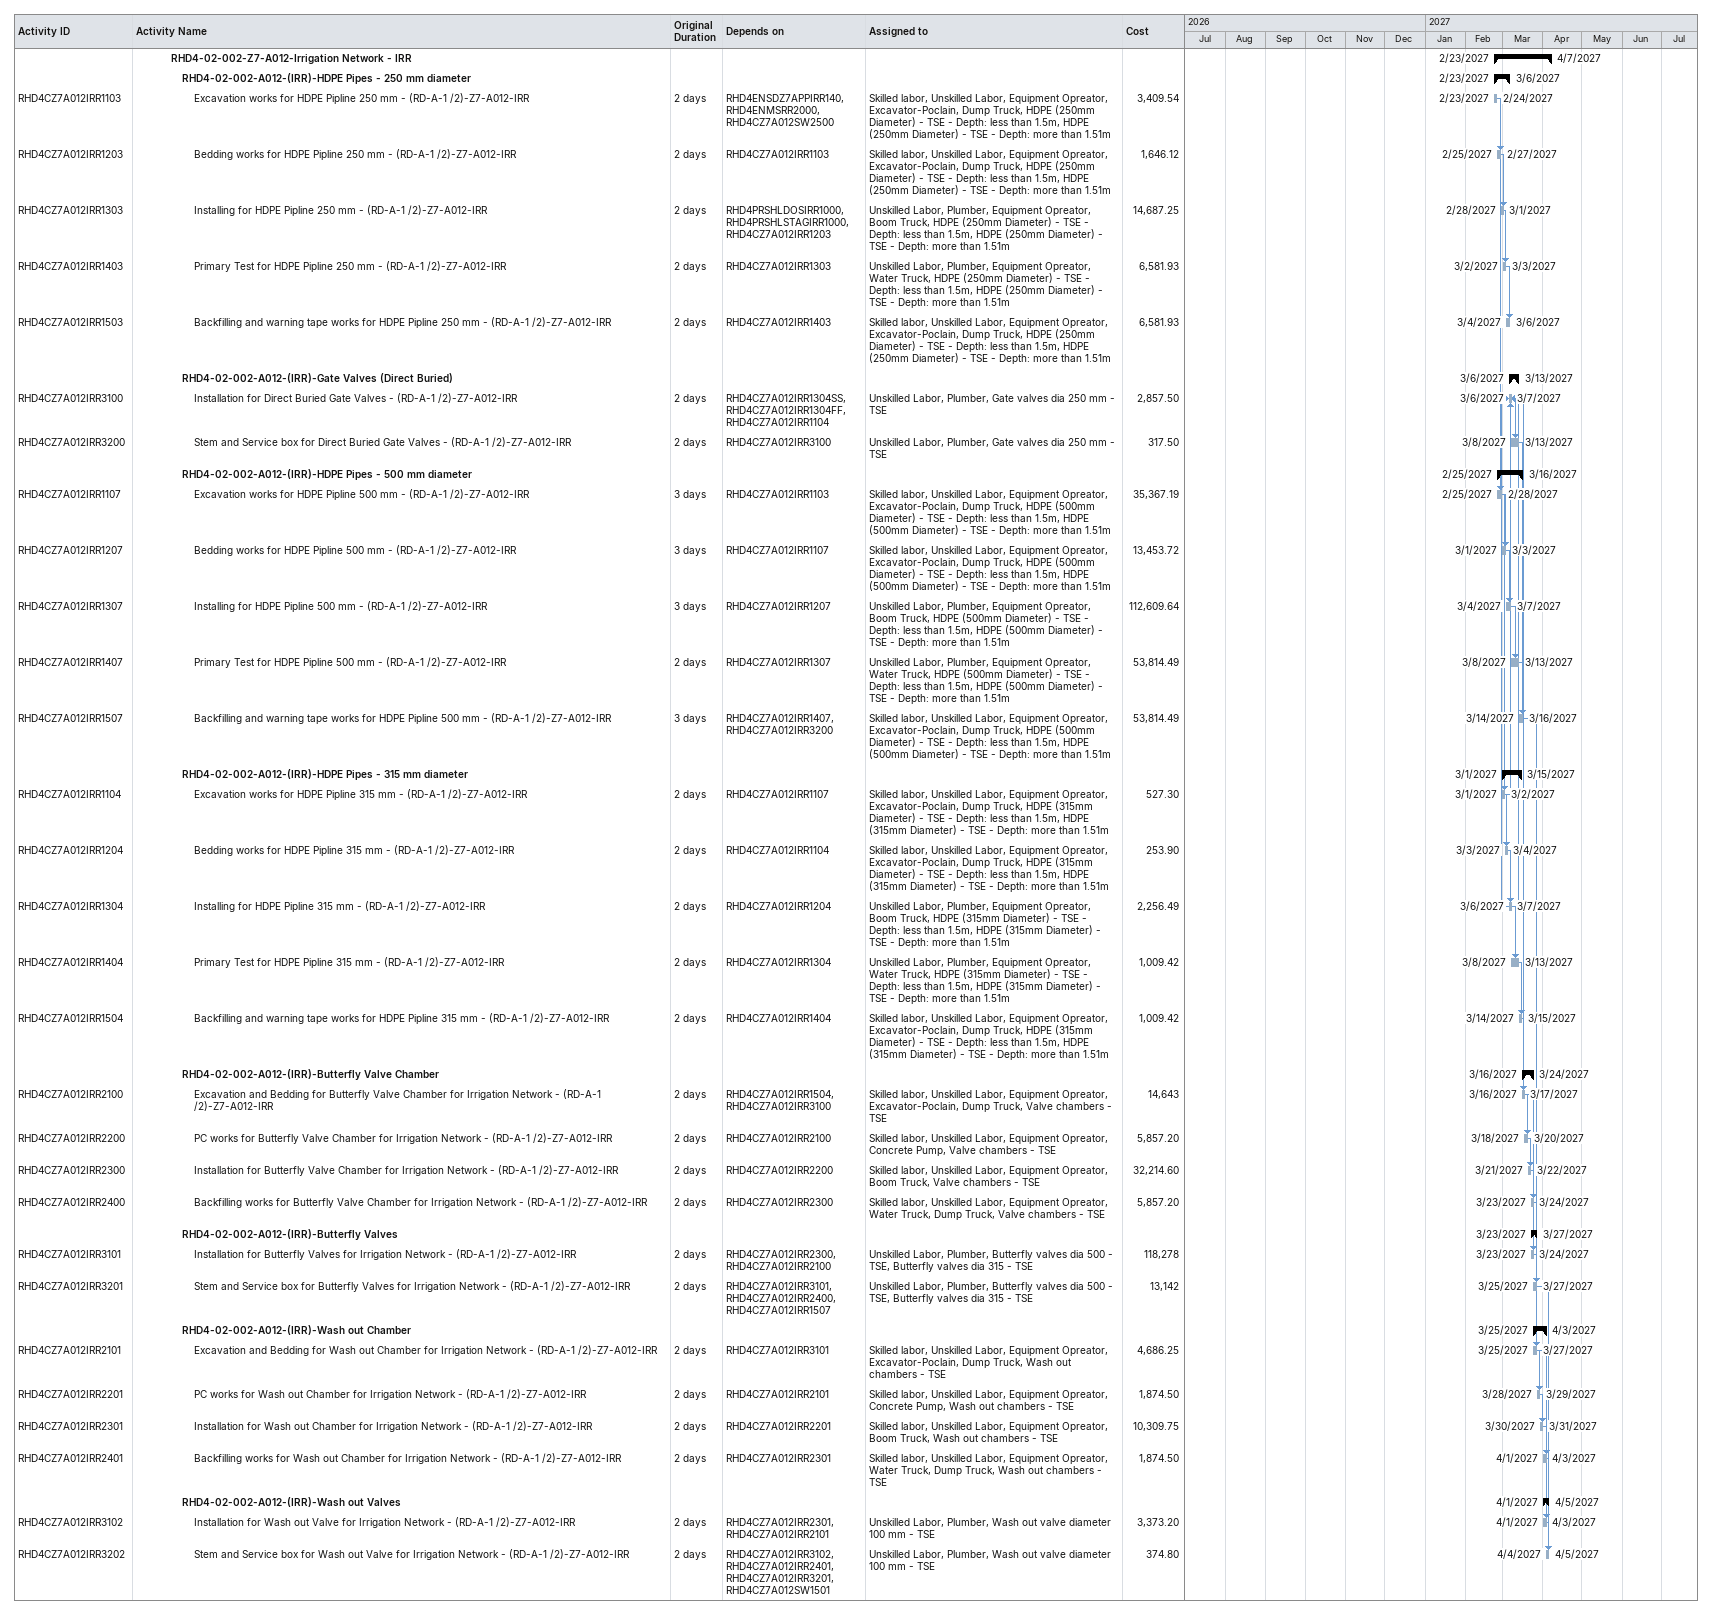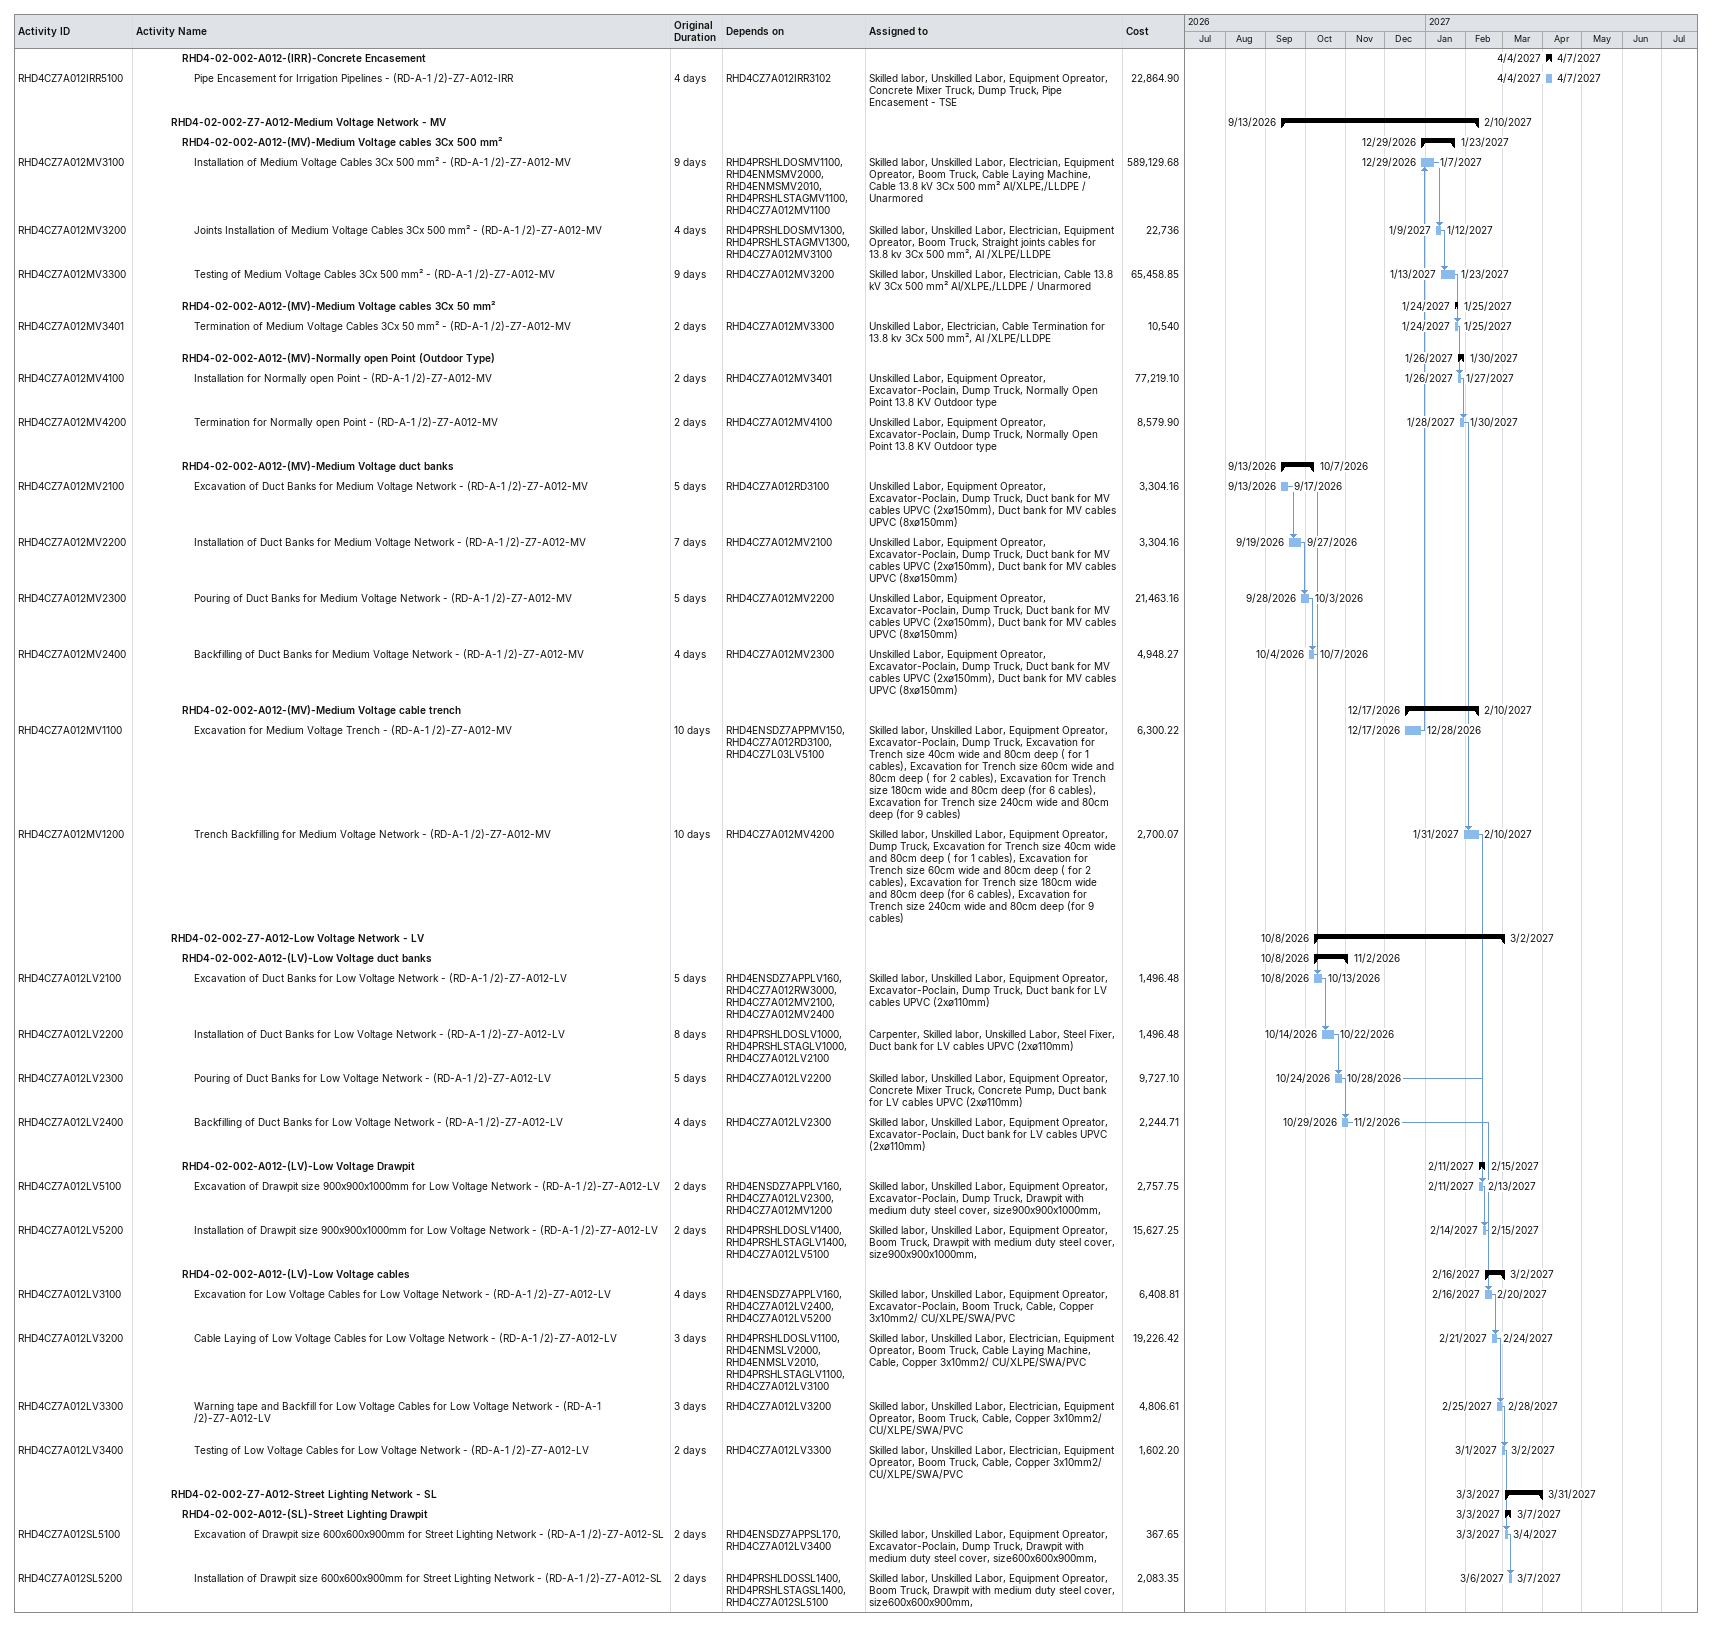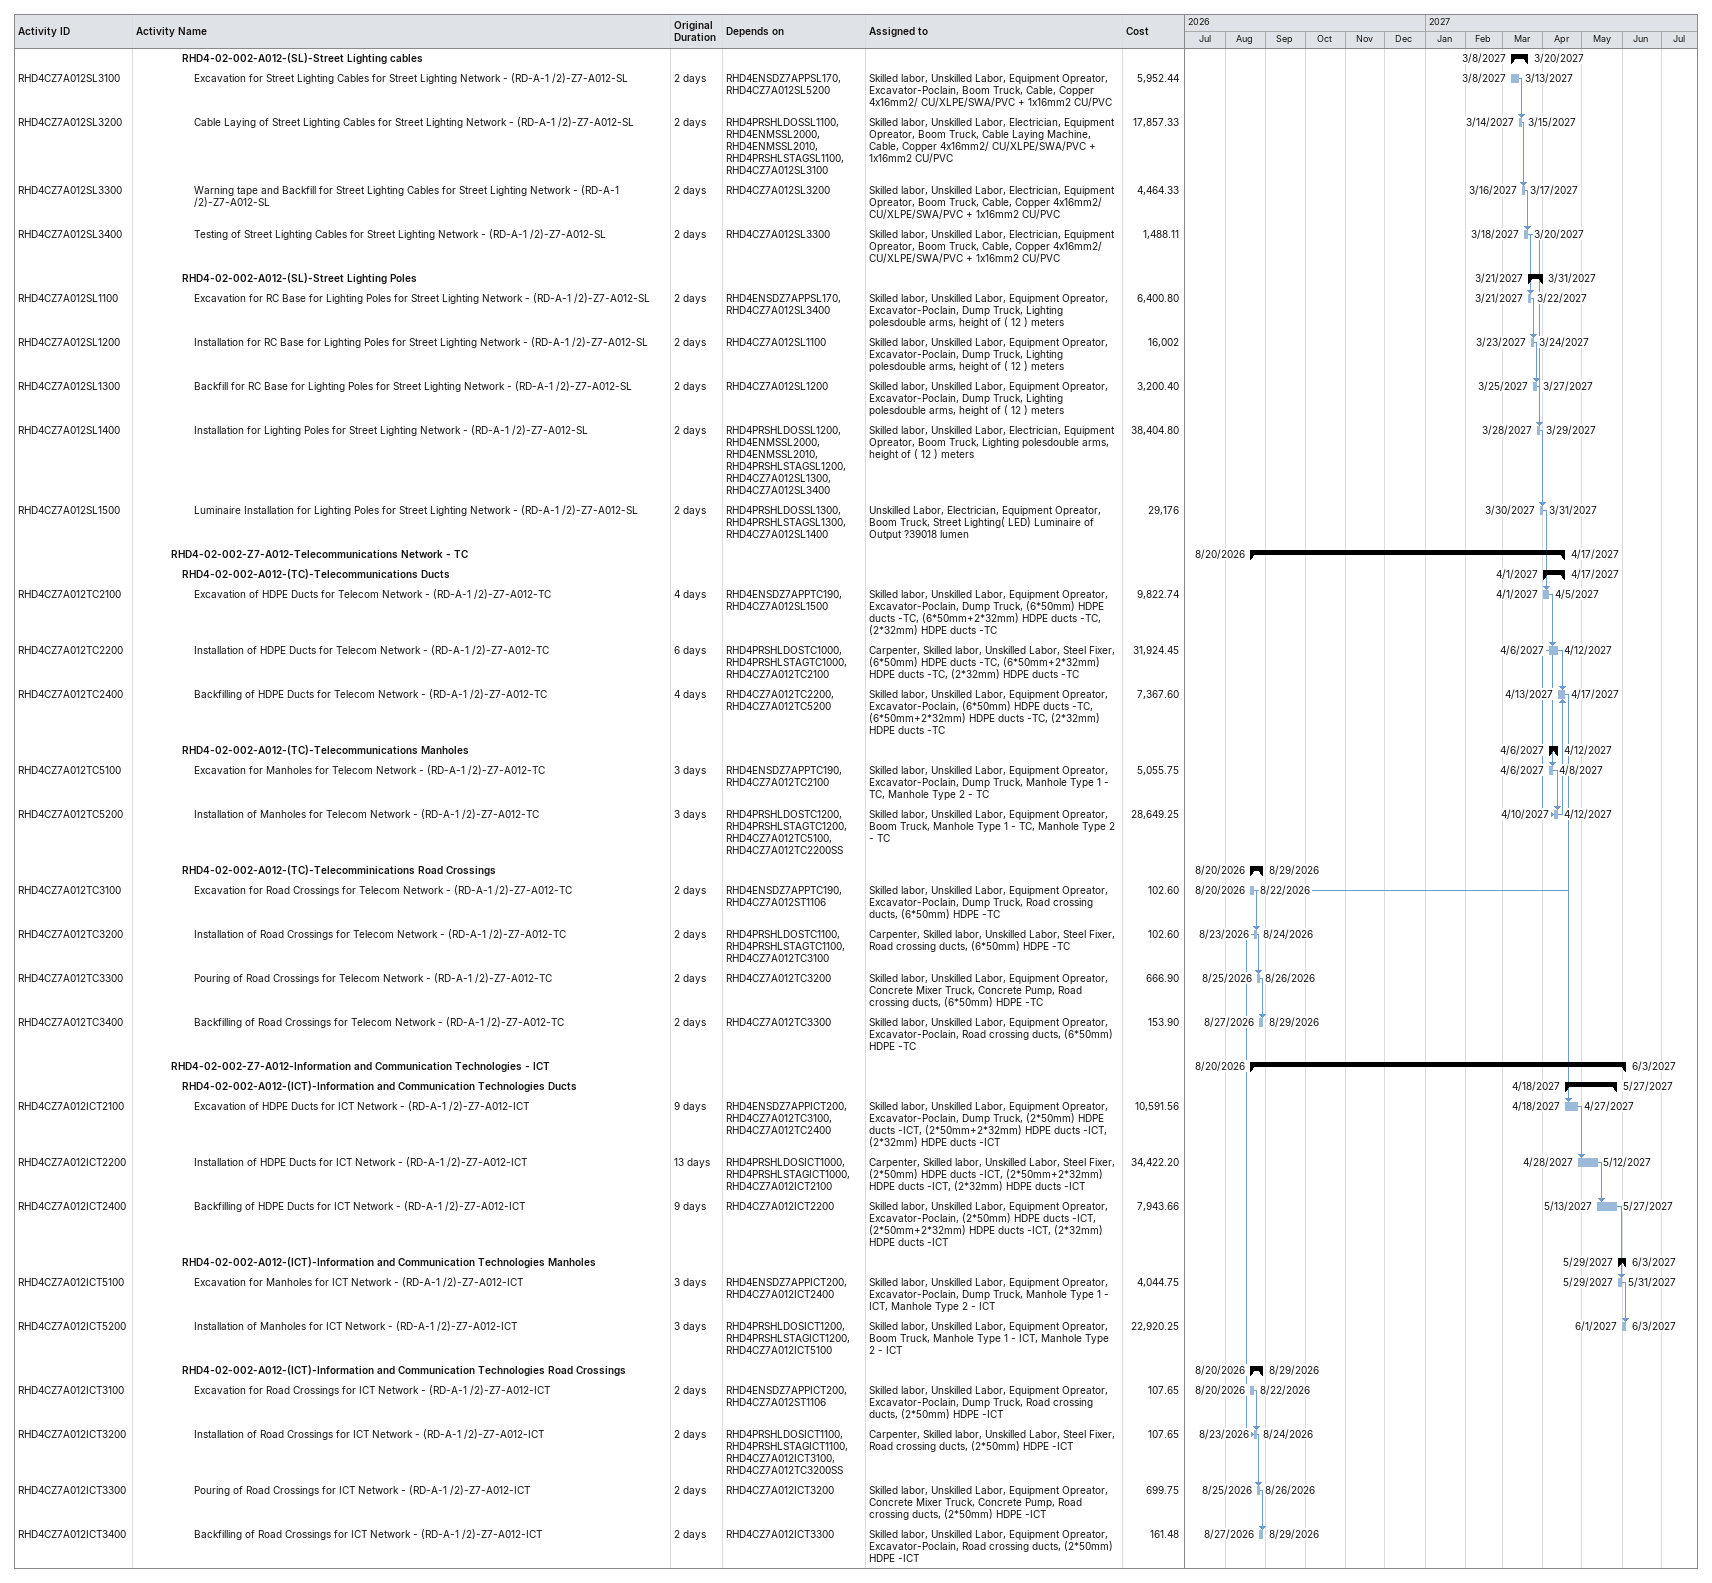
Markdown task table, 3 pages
| ID | Level | Task | Original duration | Start | Finish | Predecessors | Resources | Cost |
|---|---|---|---|---|---|---|---|---|
|  | 4 | **RHD4-02-002-Z7-A012-Irrigation Network - IRR** |  | 2027-02-23 | 2027-04-07 |  |  |  |
|  | 5 | **RHD4-02-002-A012-(IRR)-HDPE Pipes - 250 mm diameter** |  | 2027-02-23 | 2027-03-06 |  |  |  |
| RHD4CZ7A012IRR1103 | 6 | Excavation works for HDPE Pipline 250 mm - (RD-A-1 /2)-Z7-A012-IRR | 2d | 2027-02-23 | 2027-02-24 | RHD4ENSDZ7APPIRR140, RHD4ENMSRR2000, RHD4CZ7A012SW2500 | Skilled labor, Unskilled Labor, Equipment Opreator, Excavator-Poclain, Dump Truck, HDPE (250mm Diameter) - TSE - Depth: less than 1.5m, HDPE (250mm Diameter) - TSE - Depth: more than 1.51m | 3409.54 |
| RHD4CZ7A012IRR1203 | 6 | Bedding works for HDPE Pipline 250 mm - (RD-A-1 /2)-Z7-A012-IRR | 2d | 2027-02-25 | 2027-02-27 | RHD4CZ7A012IRR1103 | Skilled labor, Unskilled Labor, Equipment Opreator, Excavator-Poclain, Dump Truck, HDPE (250mm Diameter) - TSE - Depth: less than 1.5m, HDPE (250mm Diameter) - TSE - Depth: more than 1.51m | 1646.12 |
| RHD4CZ7A012IRR1303 | 6 | Installing for HDPE Pipline 250 mm - (RD-A-1 /2)-Z7-A012-IRR | 2d | 2027-02-28 | 2027-03-01 | RHD4PRSHLDOSIRR1000, RHD4PRSHLSTAGIRR1000, RHD4CZ7A012IRR1203 | Unskilled Labor, Plumber, Equipment Opreator, Boom Truck, HDPE (250mm Diameter) - TSE - Depth: less than 1.5m, HDPE (250mm Diameter) - TSE - Depth: more than 1.51m | 14687.25 |
| RHD4CZ7A012IRR1403 | 6 | Primary Test for HDPE Pipline 250 mm - (RD-A-1 /2)-Z7-A012-IRR | 2d | 2027-03-02 | 2027-03-03 | RHD4CZ7A012IRR1303 | Unskilled Labor, Plumber, Equipment Opreator, Water Truck, HDPE (250mm Diameter) - TSE - Depth: less than 1.5m, HDPE (250mm Diameter) - TSE - Depth: more than 1.51m | 6581.93 |
| RHD4CZ7A012IRR1503 | 6 | Backfilling and warning tape works for HDPE Pipline 250 mm - (RD-A-1 /2)-Z7-A012-IRR | 2d | 2027-03-04 | 2027-03-06 | RHD4CZ7A012IRR1403 | Skilled labor, Unskilled Labor, Equipment Opreator, Excavator-Poclain, Dump Truck, HDPE (250mm Diameter) - TSE - Depth: less than 1.5m, HDPE (250mm Diameter) - TSE - Depth: more than 1.51m | 6581.93 |
|  | 5 | **RHD4-02-002-A012-(IRR)-Gate Valves (Direct Buried)** |  | 2027-03-06 | 2027-03-13 |  |  |  |
| RHD4CZ7A012IRR3100 | 6 | Installation for Direct Buried Gate Valves - (RD-A-1 /2)-Z7-A012-IRR | 2d | 2027-03-06 | 2027-03-07 | RHD4CZ7A012IRR1304SS, RHD4CZ7A012IRR1304FF, RHD4CZ7A012IRR1104 | Unskilled Labor, Plumber, Gate valves dia 250 mm - TSE | 2857.50 |
| RHD4CZ7A012IRR3200 | 6 | Stem and Service box for Direct Buried Gate Valves - (RD-A-1 /2)-Z7-A012-IRR | 2d | 2027-03-08 | 2027-03-13 | RHD4CZ7A012IRR3100 | Unskilled Labor, Plumber, Gate valves dia 250 mm - TSE | 317.50 |
|  | 5 | **RHD4-02-002-A012-(IRR)-HDPE Pipes - 500 mm diameter** |  | 2027-02-25 | 2027-03-16 |  |  |  |
| RHD4CZ7A012IRR1107 | 6 | Excavation works for HDPE Pipline 500 mm - (RD-A-1 /2)-Z7-A012-IRR | 3d | 2027-02-25 | 2027-02-28 | RHD4CZ7A012IRR1103 | Skilled labor, Unskilled Labor, Equipment Opreator, Excavator-Poclain, Dump Truck, HDPE (500mm Diameter) - TSE - Depth: less than 1.5m, HDPE (500mm Diameter) - TSE - Depth: more than 1.51m | 35367.19 |
| RHD4CZ7A012IRR1207 | 6 | Bedding works for HDPE Pipline 500 mm - (RD-A-1 /2)-Z7-A012-IRR | 3d | 2027-03-01 | 2027-03-03 | RHD4CZ7A012IRR1107 | Skilled labor, Unskilled Labor, Equipment Opreator, Excavator-Poclain, Dump Truck, HDPE (500mm Diameter) - TSE - Depth: less than 1.5m, HDPE (500mm Diameter) - TSE - Depth: more than 1.51m | 13453.72 |
| RHD4CZ7A012IRR1307 | 6 | Installing for HDPE Pipline 500 mm - (RD-A-1 /2)-Z7-A012-IRR | 3d | 2027-03-04 | 2027-03-07 | RHD4CZ7A012IRR1207 | Unskilled Labor, Plumber, Equipment Opreator, Boom Truck, HDPE (500mm Diameter) - TSE - Depth: less than 1.5m, HDPE (500mm Diameter) - TSE - Depth: more than 1.51m | 112609.64 |
| RHD4CZ7A012IRR1407 | 6 | Primary Test for HDPE Pipline 500 mm - (RD-A-1 /2)-Z7-A012-IRR | 2d | 2027-03-08 | 2027-03-13 | RHD4CZ7A012IRR1307 | Unskilled Labor, Plumber, Equipment Opreator, Water Truck, HDPE (500mm Diameter) - TSE - Depth: less than 1.5m, HDPE (500mm Diameter) - TSE - Depth: more than 1.51m | 53814.49 |
| RHD4CZ7A012IRR1507 | 6 | Backfilling and warning tape works for HDPE Pipline 500 mm - (RD-A-1 /2)-Z7-A012-IRR | 3d | 2027-03-14 | 2027-03-16 | RHD4CZ7A012IRR1407, RHD4CZ7A012IRR3200 | Skilled labor, Unskilled Labor, Equipment Opreator, Excavator-Poclain, Dump Truck, HDPE (500mm Diameter) - TSE - Depth: less than 1.5m, HDPE (500mm Diameter) - TSE - Depth: more than 1.51m | 53814.49 |
|  | 5 | **RHD4-02-002-A012-(IRR)-HDPE Pipes - 315 mm diameter** |  | 2027-03-01 | 2027-03-15 |  |  |  |
| RHD4CZ7A012IRR1104 | 6 | Excavation works for HDPE Pipline 315 mm - (RD-A-1 /2)-Z7-A012-IRR | 2d | 2027-03-01 | 2027-03-02 | RHD4CZ7A012IRR1107 | Skilled labor, Unskilled Labor, Equipment Opreator, Excavator-Poclain, Dump Truck, HDPE (315mm Diameter) - TSE - Depth: less than 1.5m, HDPE (315mm Diameter) - TSE - Depth: more than 1.51m | 527.30 |
| RHD4CZ7A012IRR1204 | 6 | Bedding works for HDPE Pipline 315 mm - (RD-A-1 /2)-Z7-A012-IRR | 2d | 2027-03-03 | 2027-03-04 | RHD4CZ7A012IRR1104 | Skilled labor, Unskilled Labor, Equipment Opreator, Excavator-Poclain, Dump Truck, HDPE (315mm Diameter) - TSE - Depth: less than 1.5m, HDPE (315mm Diameter) - TSE - Depth: more than 1.51m | 253.90 |
| RHD4CZ7A012IRR1304 | 6 | Installing for HDPE Pipline 315 mm - (RD-A-1 /2)-Z7-A012-IRR | 2d | 2027-03-06 | 2027-03-07 | RHD4CZ7A012IRR1204 | Unskilled Labor, Plumber, Equipment Opreator, Boom Truck, HDPE (315mm Diameter) - TSE - Depth: less than 1.5m, HDPE (315mm Diameter) - TSE - Depth: more than 1.51m | 2256.49 |
| RHD4CZ7A012IRR1404 | 6 | Primary Test for HDPE Pipline 315 mm - (RD-A-1 /2)-Z7-A012-IRR | 2d | 2027-03-08 | 2027-03-13 | RHD4CZ7A012IRR1304 | Unskilled Labor, Plumber, Equipment Opreator, Water Truck, HDPE (315mm Diameter) - TSE - Depth: less than 1.5m, HDPE (315mm Diameter) - TSE - Depth: more than 1.51m | 1009.42 |
| RHD4CZ7A012IRR1504 | 6 | Backfilling and warning tape works for HDPE Pipline 315 mm - (RD-A-1 /2)-Z7-A012-IRR | 2d | 2027-03-14 | 2027-03-15 | RHD4CZ7A012IRR1404 | Skilled labor, Unskilled Labor, Equipment Opreator, Excavator-Poclain, Dump Truck, HDPE (315mm Diameter) - TSE - Depth: less than 1.5m, HDPE (315mm Diameter) - TSE - Depth: more than 1.51m | 1009.42 |
|  | 5 | **RHD4-02-002-A012-(IRR)-Butterfly Valve Chamber** |  | 2027-03-16 | 2027-03-24 |  |  |  |
| RHD4CZ7A012IRR2100 | 6 | Excavation and Bedding for Butterfly Valve Chamber for Irrigation Network - (RD-A-1 /2)-Z7-A012-IRR | 2d | 2027-03-16 | 2027-03-17 | RHD4CZ7A012IRR1504, RHD4CZ7A012IRR3100 | Skilled labor, Unskilled Labor, Equipment Opreator, Excavator-Poclain, Dump Truck, Valve chambers - TSE | 14643 |
| RHD4CZ7A012IRR2200 | 6 | PC works for Butterfly Valve Chamber for Irrigation Network - (RD-A-1 /2)-Z7-A012-IRR | 2d | 2027-03-18 | 2027-03-20 | RHD4CZ7A012IRR2100 | Skilled labor, Unskilled Labor, Equipment Opreator, Concrete Pump, Valve chambers - TSE | 5857.20 |
| RHD4CZ7A012IRR2300 | 6 | Installation for Butterfly Valve Chamber for Irrigation Network - (RD-A-1 /2)-Z7-A012-IRR | 2d | 2027-03-21 | 2027-03-22 | RHD4CZ7A012IRR2200 | Skilled labor, Unskilled Labor, Equipment Opreator, Boom Truck, Valve chambers - TSE | 32214.60 |
| RHD4CZ7A012IRR2400 | 6 | Backfilling works for Butterfly Valve Chamber for Irrigation Network - (RD-A-1 /2)-Z7-A012-IRR | 2d | 2027-03-23 | 2027-03-24 | RHD4CZ7A012IRR2300 | Skilled labor, Unskilled Labor, Equipment Opreator, Water Truck, Dump Truck, Valve chambers - TSE | 5857.20 |
|  | 5 | **RHD4-02-002-A012-(IRR)-Butterfly Valves** |  | 2027-03-23 | 2027-03-27 |  |  |  |
| RHD4CZ7A012IRR3101 | 6 | Installation for Butterfly Valves for Irrigation Network - (RD-A-1 /2)-Z7-A012-IRR | 2d | 2027-03-23 | 2027-03-24 | RHD4CZ7A012IRR2300, RHD4CZ7A012IRR2100 | Unskilled Labor, Plumber, Butterfly valves dia 500 - TSE, Butterfly valves dia 315 - TSE | 118278 |
| RHD4CZ7A012IRR3201 | 6 | Stem and Service box for Butterfly Valves for Irrigation Network - (RD-A-1 /2)-Z7-A012-IRR | 2d | 2027-03-25 | 2027-03-27 | RHD4CZ7A012IRR3101, RHD4CZ7A012IRR2400, RHD4CZ7A012IRR1507 | Unskilled Labor, Plumber, Butterfly valves dia 500 - TSE, Butterfly valves dia 315 - TSE | 13142 |
|  | 5 | **RHD4-02-002-A012-(IRR)-Wash out Chamber** |  | 2027-03-25 | 2027-04-03 |  |  |  |
| RHD4CZ7A012IRR2101 | 6 | Excavation and Bedding for Wash out Chamber for Irrigation Network - (RD-A-1 /2)-Z7-A012-IRR | 2d | 2027-03-25 | 2027-03-27 | RHD4CZ7A012IRR3101 | Skilled labor, Unskilled Labor, Equipment Opreator, Excavator-Poclain, Dump Truck, Wash out chambers - TSE | 4686.25 |
| RHD4CZ7A012IRR2201 | 6 | PC works for Wash out Chamber for Irrigation Network - (RD-A-1 /2)-Z7-A012-IRR | 2d | 2027-03-28 | 2027-03-29 | RHD4CZ7A012IRR2101 | Skilled labor, Unskilled Labor, Equipment Opreator, Concrete Pump, Wash out chambers - TSE | 1874.50 |
| RHD4CZ7A012IRR2301 | 6 | Installation for Wash out Chamber for Irrigation Network - (RD-A-1 /2)-Z7-A012-IRR | 2d | 2027-03-30 | 2027-03-31 | RHD4CZ7A012IRR2201 | Skilled labor, Unskilled Labor, Equipment Opreator, Boom Truck, Wash out chambers - TSE | 10309.75 |
| RHD4CZ7A012IRR2401 | 6 | Backfilling works for Wash out Chamber for Irrigation Network - (RD-A-1 /2)-Z7-A012-IRR | 2d | 2027-04-01 | 2027-04-03 | RHD4CZ7A012IRR2301 | Skilled labor, Unskilled Labor, Equipment Opreator, Water Truck, Dump Truck, Wash out chambers - TSE | 1874.50 |
|  | 5 | **RHD4-02-002-A012-(IRR)-Wash out Valves** |  | 2027-04-01 | 2027-04-05 |  |  |  |
| RHD4CZ7A012IRR3102 | 6 | Installation for Wash out Valve for Irrigation Network - (RD-A-1 /2)-Z7-A012-IRR | 2d | 2027-04-01 | 2027-04-03 | RHD4CZ7A012IRR2301, RHD4CZ7A012IRR2101 | Unskilled Labor, Plumber, Wash out valve diameter 100 mm - TSE | 3373.20 |
| RHD4CZ7A012IRR3202 | 6 | Stem and Service box for Wash out Valve for Irrigation Network - (RD-A-1 /2)-Z7-A012-IRR | 2d | 2027-04-04 | 2027-04-05 | RHD4CZ7A012IRR3102, RHD4CZ7A012IRR2401, RHD4CZ7A012IRR3201, RHD4CZ7A012SW1501 | Unskilled Labor, Plumber, Wash out valve diameter 100 mm - TSE | 374.80 |
|  | 5 | **RHD4-02-002-A012-(IRR)-Concrete Encasement** |  | 2027-04-04 | 2027-04-07 |  |  |  |
| RHD4CZ7A012IRR5100 | 6 | Pipe Encasement for Irrigation Pipelines - (RD-A-1 /2)-Z7-A012-IRR | 4d | 2027-04-04 | 2027-04-07 | RHD4CZ7A012IRR3102 | Skilled labor, Unskilled Labor, Equipment Opreator, Concrete Mixer Truck, Dump Truck, Pipe Encasement - TSE | 22864.90 |
|  | 4 | **RHD4-02-002-Z7-A012-Medium Voltage Network - MV** |  | 2026-09-13 | 2027-02-10 |  |  |  |
|  | 5 | **RHD4-02-002-A012-(MV)-Medium Voltage cables 3Cx 500 mm²** |  | 2026-12-29 | 2027-01-23 |  |  |  |
| RHD4CZ7A012MV3100 | 6 | Installation of Medium Voltage Cables 3Cx 500 mm² - (RD-A-1 /2)-Z7-A012-MV | 9d | 2026-12-29 | 2027-01-07 | RHD4PRSHLDOSMV1100, RHD4ENMSMV2000, RHD4ENMSMV2010, RHD4PRSHLSTAGMV1100, RHD4CZ7A012MV1100 | Skilled labor, Unskilled Labor, Electrician, Equipment Opreator, Boom Truck, Cable Laying Machine, Cable 13.8 kV 3Cx 500 mm² Al/XLPE,/LLDPE / Unarmored | 589129.68 |
| RHD4CZ7A012MV3200 | 6 | Joints Installation of Medium Voltage Cables 3Cx 500 mm² - (RD-A-1 /2)-Z7-A012-MV | 4d | 2027-01-09 | 2027-01-12 | RHD4PRSHLDOSMV1300, RHD4PRSHLSTAGMV1300, RHD4CZ7A012MV3100 | Skilled labor, Unskilled Labor, Electrician, Equipment Opreator, Boom Truck, Straight joints cables for 13.8 kv 3Cx 500 mm², Al /XLPE/LLDPE | 22736 |
| RHD4CZ7A012MV3300 | 6 | Testing of Medium Voltage Cables 3Cx 500 mm² - (RD-A-1 /2)-Z7-A012-MV | 9d | 2027-01-13 | 2027-01-23 | RHD4CZ7A012MV3200 | Skilled labor, Unskilled Labor, Electrician, Cable 13.8 kV 3Cx 500 mm² Al/XLPE,/LLDPE / Unarmored | 65458.85 |
|  | 5 | **RHD4-02-002-A012-(MV)-Medium Voltage cables 3Cx 50 mm²** |  | 2027-01-24 | 2027-01-25 |  |  |  |
| RHD4CZ7A012MV3401 | 6 | Termination of Medium Voltage Cables 3Cx 50 mm² - (RD-A-1 /2)-Z7-A012-MV | 2d | 2027-01-24 | 2027-01-25 | RHD4CZ7A012MV3300 | Unskilled Labor, Electrician, Cable Termination for 13.8 kv 3Cx 500 mm², Al /XLPE/LLDPE | 10540 |
|  | 5 | **RHD4-02-002-A012-(MV)-Normally open Point (Outdoor Type)** |  | 2027-01-26 | 2027-01-30 |  |  |  |
| RHD4CZ7A012MV4100 | 6 | Installation for Normally open Point - (RD-A-1 /2)-Z7-A012-MV | 2d | 2027-01-26 | 2027-01-27 | RHD4CZ7A012MV3401 | Unskilled Labor, Equipment Opreator, Excavator-Poclain, Dump Truck, Normally Open Point 13.8 KV Outdoor type | 77219.10 |
| RHD4CZ7A012MV4200 | 6 | Termination for Normally open Point - (RD-A-1 /2)-Z7-A012-MV | 2d | 2027-01-28 | 2027-01-30 | RHD4CZ7A012MV4100 | Unskilled Labor, Equipment Opreator, Excavator-Poclain, Dump Truck, Normally Open Point 13.8 KV Outdoor type | 8579.90 |
|  | 5 | **RHD4-02-002-A012-(MV)-Medium Voltage duct banks** |  | 2026-09-13 | 2026-10-07 |  |  |  |
| RHD4CZ7A012MV2100 | 6 | Excavation of Duct Banks for Medium Voltage Network - (RD-A-1 /2)-Z7-A012-MV | 5d | 2026-09-13 | 2026-09-17 | RHD4CZ7A012RD3100 | Unskilled Labor, Equipment Opreator, Excavator-Poclain, Dump Truck, Duct bank for MV cables UPVC (2xø150mm), Duct bank for MV cables UPVC (8xø150mm) | 3304.16 |
| RHD4CZ7A012MV2200 | 6 | Installation of Duct Banks for Medium Voltage Network - (RD-A-1 /2)-Z7-A012-MV | 7d | 2026-09-19 | 2026-09-27 | RHD4CZ7A012MV2100 | Unskilled Labor, Equipment Opreator, Excavator-Poclain, Dump Truck, Duct bank for MV cables UPVC (2xø150mm), Duct bank for MV cables UPVC (8xø150mm) | 3304.16 |
| RHD4CZ7A012MV2300 | 6 | Pouring of Duct Banks for Medium Voltage Network - (RD-A-1 /2)-Z7-A012-MV | 5d | 2026-09-28 | 2026-10-03 | RHD4CZ7A012MV2200 | Unskilled Labor, Equipment Opreator, Excavator-Poclain, Dump Truck, Duct bank for MV cables UPVC (2xø150mm), Duct bank for MV cables UPVC (8xø150mm) | 21463.16 |
| RHD4CZ7A012MV2400 | 6 | Backfilling of Duct Banks for Medium Voltage Network - (RD-A-1 /2)-Z7-A012-MV | 4d | 2026-10-04 | 2026-10-07 | RHD4CZ7A012MV2300 | Unskilled Labor, Equipment Opreator, Excavator-Poclain, Dump Truck, Duct bank for MV cables UPVC (2xø150mm), Duct bank for MV cables UPVC (8xø150mm) | 4948.27 |
|  | 5 | **RHD4-02-002-A012-(MV)-Medium Voltage cable trench** |  | 2026-12-17 | 2027-02-10 |  |  |  |
| RHD4CZ7A012MV1100 | 6 | Excavation for Medium Voltage Trench - (RD-A-1 /2)-Z7-A012-MV | 10d | 2026-12-17 | 2026-12-28 | RHD4ENSDZ7APPMV150, RHD4CZ7A012RD3100, RHD4CZ7L03LV5100 | Skilled labor, Unskilled Labor, Equipment Opreator, Excavator-Poclain, Dump Truck, Excavation for Trench size 40cm wide and 80cm deep ( for 1 cables), Excavation for Trench size 60cm wide and 80cm deep ( for 2 cables), Excavation for Trench size 180cm wide and 80cm deep (for 6 cables), Excavation for Trench size 240cm wide and 80cm deep (for 9 cables) | 6300.22 |
| RHD4CZ7A012MV1200 | 6 | Trench Backfilling for Medium Voltage Network - (RD-A-1 /2)-Z7-A012-MV | 10d | 2027-01-31 | 2027-02-10 | RHD4CZ7A012MV4200 | Skilled labor, Unskilled Labor, Equipment Opreator, Dump Truck, Excavation for Trench size 40cm wide and 80cm deep ( for 1 cables), Excavation for Trench size 60cm wide and 80cm deep ( for 2 cables), Excavation for Trench size 180cm wide and 80cm deep (for 6 cables), Excavation for Trench size 240cm wide and 80cm deep (for 9 cables) | 2700.07 |
|  | 4 | **RHD4-02-002-Z7-A012-Low Voltage Network - LV** |  | 2026-10-08 | 2027-03-02 |  |  |  |
|  | 5 | **RHD4-02-002-A012-(LV)-Low Voltage duct banks** |  | 2026-10-08 | 2026-11-02 |  |  |  |
| RHD4CZ7A012LV2100 | 6 | Excavation of Duct Banks for Low Voltage Network - (RD-A-1 /2)-Z7-A012-LV | 5d | 2026-10-08 | 2026-10-13 | RHD4ENSDZ7APPLV160, RHD4CZ7A012RW3000, RHD4CZ7A012MV2100, RHD4CZ7A012MV2400 | Skilled labor, Unskilled Labor, Equipment Opreator, Excavator-Poclain, Dump Truck, Duct bank for LV cables UPVC (2xø110mm) | 1496.48 |
| RHD4CZ7A012LV2200 | 6 | Installation of Duct Banks for Low Voltage Network - (RD-A-1 /2)-Z7-A012-LV | 8d | 2026-10-14 | 2026-10-22 | RHD4PRSHLDOSLV1000, RHD4PRSHLSTAGLV1000, RHD4CZ7A012LV2100 | Carpenter, Skilled labor, Unskilled Labor, Steel Fixer, Duct bank for LV cables UPVC (2xø110mm) | 1496.48 |
| RHD4CZ7A012LV2300 | 6 | Pouring of Duct Banks for Low Voltage Network - (RD-A-1 /2)-Z7-A012-LV | 5d | 2026-10-24 | 2026-10-28 | RHD4CZ7A012LV2200 | Skilled labor, Unskilled Labor, Equipment Opreator, Concrete Mixer Truck, Concrete Pump, Duct bank for LV cables UPVC (2xø110mm) | 9727.10 |
| RHD4CZ7A012LV2400 | 6 | Backfilling of Duct Banks for Low Voltage Network - (RD-A-1 /2)-Z7-A012-LV | 4d | 2026-10-29 | 2026-11-02 | RHD4CZ7A012LV2300 | Skilled labor, Unskilled Labor, Equipment Opreator, Excavator-Poclain, Duct bank for LV cables UPVC (2xø110mm) | 2244.71 |
|  | 5 | **RHD4-02-002-A012-(LV)-Low Voltage Drawpit** |  | 2027-02-11 | 2027-02-15 |  |  |  |
| RHD4CZ7A012LV5100 | 6 | Excavation of Drawpit size 900x900x1000mm for Low Voltage Network - (RD-A-1 /2)-Z7-A012-LV | 2d | 2027-02-11 | 2027-02-13 | RHD4ENSDZ7APPLV160, RHD4CZ7A012LV2300, RHD4CZ7A012MV1200 | Skilled labor, Unskilled Labor, Equipment Opreator, Excavator-Poclain, Dump Truck, Drawpit with medium duty steel cover, size900x900x1000mm, | 2757.75 |
| RHD4CZ7A012LV5200 | 6 | Installation of Drawpit size 900x900x1000mm for Low Voltage Network - (RD-A-1 /2)-Z7-A012-LV | 2d | 2027-02-14 | 2027-02-15 | RHD4PRSHLDOSLV1400, RHD4PRSHLSTAGLV1400, RHD4CZ7A012LV5100 | Skilled labor, Unskilled Labor, Equipment Opreator, Boom Truck, Drawpit with medium duty steel cover, size900x900x1000mm, | 15627.25 |
|  | 5 | **RHD4-02-002-A012-(LV)-Low Voltage cables** |  | 2027-02-16 | 2027-03-02 |  |  |  |
| RHD4CZ7A012LV3100 | 6 | Excavation for Low Voltage Cables for Low Voltage Network - (RD-A-1 /2)-Z7-A012-LV | 4d | 2027-02-16 | 2027-02-20 | RHD4ENSDZ7APPLV160, RHD4CZ7A012LV2400, RHD4CZ7A012LV5200 | Skilled labor, Unskilled Labor, Equipment Opreator, Excavator-Poclain, Boom Truck, Cable, Copper 3x10mm2/ CU/XLPE/SWA/PVC | 6408.81 |
| RHD4CZ7A012LV3200 | 6 | Cable Laying of Low Voltage Cables for Low Voltage Network - (RD-A-1 /2)-Z7-A012-LV | 3d | 2027-02-21 | 2027-02-24 | RHD4PRSHLDOSLV1100, RHD4ENMSLV2000, RHD4ENMSLV2010, RHD4PRSHLSTAGLV1100, RHD4CZ7A012LV3100 | Skilled labor, Unskilled Labor, Electrician, Equipment Opreator, Boom Truck, Cable Laying Machine, Cable, Copper 3x10mm2/ CU/XLPE/SWA/PVC | 19226.42 |
| RHD4CZ7A012LV3300 | 6 | Warning tape and Backfill for Low Voltage Cables for Low Voltage Network - (RD-A-1 /2)-Z7-A012-LV | 3d | 2027-02-25 | 2027-02-28 | RHD4CZ7A012LV3200 | Skilled labor, Unskilled Labor, Electrician, Equipment Opreator, Boom Truck, Cable, Copper 3x10mm2/ CU/XLPE/SWA/PVC | 4806.61 |
| RHD4CZ7A012LV3400 | 6 | Testing of Low Voltage Cables for Low Voltage Network - (RD-A-1 /2)-Z7-A012-LV | 2d | 2027-03-01 | 2027-03-02 | RHD4CZ7A012LV3300 | Skilled labor, Unskilled Labor, Electrician, Equipment Opreator, Boom Truck, Cable, Copper 3x10mm2/ CU/XLPE/SWA/PVC | 1602.20 |
|  | 4 | **RHD4-02-002-Z7-A012-Street Lighting Network - SL** |  | 2027-03-03 | 2027-03-31 |  |  |  |
|  | 5 | **RHD4-02-002-A012-(SL)-Street Lighting Drawpit** |  | 2027-03-03 | 2027-03-07 |  |  |  |
| RHD4CZ7A012SL5100 | 6 | Excavation of Drawpit size 600x600x900mm for Street Lighting Network - (RD-A-1 /2)-Z7-A012-SL | 2d | 2027-03-03 | 2027-03-04 | RHD4ENSDZ7APPSL170, RHD4CZ7A012LV3400 | Skilled labor, Unskilled Labor, Equipment Opreator, Excavator-Poclain, Dump Truck, Drawpit with medium duty steel cover, size600x600x900mm, | 367.65 |
| RHD4CZ7A012SL5200 | 6 | Installation of Drawpit size 600x600x900mm for Street Lighting Network - (RD-A-1 /2)-Z7-A012-SL | 2d | 2027-03-06 | 2027-03-07 | RHD4PRSHLDOSSL1400, RHD4PRSHLSTAGSL1400, RHD4CZ7A012SL5100 | Skilled labor, Unskilled Labor, Equipment Opreator, Boom Truck, Drawpit with medium duty steel cover, size600x600x900mm, | 2083.35 |
|  | 5 | **RHD4-02-002-A012-(SL)-Street Lighting cables** |  | 2027-03-08 | 2027-03-20 |  |  |  |
| RHD4CZ7A012SL3100 | 6 | Excavation for Street Lighting Cables for Street Lighting Network - (RD-A-1 /2)-Z7-A012-SL | 2d | 2027-03-08 | 2027-03-13 | RHD4ENSDZ7APPSL170, RHD4CZ7A012SL5200 | Skilled labor, Unskilled Labor, Equipment Opreator, Excavator-Poclain, Boom Truck, Cable, Copper 4x16mm2/ CU/XLPE/SWA/PVC + 1x16mm2 CU/PVC | 5952.44 |
| RHD4CZ7A012SL3200 | 6 | Cable Laying of Street Lighting Cables for Street Lighting Network - (RD-A-1 /2)-Z7-A012-SL | 2d | 2027-03-14 | 2027-03-15 | RHD4PRSHLDOSSL1100, RHD4ENMSSL2000, RHD4ENMSSL2010, RHD4PRSHLSTAGSL1100, RHD4CZ7A012SL3100 | Skilled labor, Unskilled Labor, Electrician, Equipment Opreator, Boom Truck, Cable Laying Machine, Cable, Copper 4x16mm2/ CU/XLPE/SWA/PVC + 1x16mm2 CU/PVC | 17857.33 |
| RHD4CZ7A012SL3300 | 6 | Warning tape and Backfill for Street Lighting Cables for Street Lighting Network - (RD-A-1 /2)-Z7-A012-SL | 2d | 2027-03-16 | 2027-03-17 | RHD4CZ7A012SL3200 | Skilled labor, Unskilled Labor, Electrician, Equipment Opreator, Boom Truck, Cable, Copper 4x16mm2/ CU/XLPE/SWA/PVC + 1x16mm2 CU/PVC | 4464.33 |
| RHD4CZ7A012SL3400 | 6 | Testing of Street Lighting Cables for Street Lighting Network - (RD-A-1 /2)-Z7-A012-SL | 2d | 2027-03-18 | 2027-03-20 | RHD4CZ7A012SL3300 | Skilled labor, Unskilled Labor, Electrician, Equipment Opreator, Boom Truck, Cable, Copper 4x16mm2/ CU/XLPE/SWA/PVC + 1x16mm2 CU/PVC | 1488.11 |
|  | 5 | **RHD4-02-002-A012-(SL)-Street Lighting Poles** |  | 2027-03-21 | 2027-03-31 |  |  |  |
| RHD4CZ7A012SL1100 | 6 | Excavation for RC Base for Lighting Poles for Street Lighting Network - (RD-A-1 /2)-Z7-A012-SL | 2d | 2027-03-21 | 2027-03-22 | RHD4ENSDZ7APPSL170, RHD4CZ7A012SL3400 | Skilled labor, Unskilled Labor, Equipment Opreator, Excavator-Poclain, Dump Truck, Lighting polesdouble arms, height of ( 12 ) meters | 6400.80 |
| RHD4CZ7A012SL1200 | 6 | Installation for RC Base for Lighting Poles for Street Lighting Network - (RD-A-1 /2)-Z7-A012-SL | 2d | 2027-03-23 | 2027-03-24 | RHD4CZ7A012SL1100 | Skilled labor, Unskilled Labor, Equipment Opreator, Excavator-Poclain, Dump Truck, Lighting polesdouble arms, height of ( 12 ) meters | 16002 |
| RHD4CZ7A012SL1300 | 6 | Backfill for RC Base for Lighting Poles for Street Lighting Network - (RD-A-1 /2)-Z7-A012-SL | 2d | 2027-03-25 | 2027-03-27 | RHD4CZ7A012SL1200 | Skilled labor, Unskilled Labor, Equipment Opreator, Excavator-Poclain, Dump Truck, Lighting polesdouble arms, height of ( 12 ) meters | 3200.40 |
| RHD4CZ7A012SL1400 | 6 | Installation for Lighting Poles for Street Lighting Network - (RD-A-1 /2)-Z7-A012-SL | 2d | 2027-03-28 | 2027-03-29 | RHD4PRSHLDOSSL1200, RHD4ENMSSL2000, RHD4ENMSSL2010, RHD4PRSHLSTAGSL1200, RHD4CZ7A012SL1300, RHD4CZ7A012SL3400 | Skilled labor, Unskilled Labor, Electrician, Equipment Opreator, Boom Truck, Lighting polesdouble arms, height of ( 12 ) meters | 38404.80 |
| RHD4CZ7A012SL1500 | 6 | Luminaire Installation for Lighting Poles for Street Lighting Network - (RD-A-1 /2)-Z7-A012-SL | 2d | 2027-03-30 | 2027-03-31 | RHD4PRSHLDOSSL1300, RHD4PRSHLSTAGSL1300, RHD4CZ7A012SL1400 | Unskilled Labor, Electrician, Equipment Opreator, Boom Truck, Street Lighting( LED) Luminaire of Output ?39018 lumen | 29176 |
|  | 4 | **RHD4-02-002-Z7-A012-Telecommunications Network - TC** |  | 2026-08-20 | 2027-04-17 |  |  |  |
|  | 5 | **RHD4-02-002-A012-(TC)-Telecommunications Ducts** |  | 2027-04-01 | 2027-04-17 |  |  |  |
| RHD4CZ7A012TC2100 | 6 | Excavation of HDPE Ducts for Telecom Network - (RD-A-1 /2)-Z7-A012-TC | 4d | 2027-04-01 | 2027-04-05 | RHD4ENSDZ7APPTC190, RHD4CZ7A012SL1500 | Skilled labor, Unskilled Labor, Equipment Opreator, Excavator-Poclain, Dump Truck, (6*50mm) HDPE ducts -TC, (6*50mm+2*32mm) HDPE ducts -TC, (2*32mm) HDPE ducts -TC | 9822.74 |
| RHD4CZ7A012TC2200 | 6 | Installation of HDPE Ducts for Telecom Network - (RD-A-1 /2)-Z7-A012-TC | 6d | 2027-04-06 | 2027-04-12 | RHD4PRSHLDOSTC1000, RHD4PRSHLSTAGTC1000, RHD4CZ7A012TC2100 | Carpenter, Skilled labor, Unskilled Labor, Steel Fixer, (6*50mm) HDPE ducts -TC, (6*50mm+2*32mm) HDPE ducts -TC, (2*32mm) HDPE ducts -TC | 31924.45 |
| RHD4CZ7A012TC2400 | 6 | Backfilling of HDPE Ducts for Telecom Network - (RD-A-1 /2)-Z7-A012-TC | 4d | 2027-04-13 | 2027-04-17 | RHD4CZ7A012TC2200, RHD4CZ7A012TC5200 | Skilled labor, Unskilled Labor, Equipment Opreator, Excavator-Poclain, (6*50mm) HDPE ducts -TC, (6*50mm+2*32mm) HDPE ducts -TC, (2*32mm) HDPE ducts -TC | 7367.60 |
|  | 5 | **RHD4-02-002-A012-(TC)-Telecommunications Manholes** |  | 2027-04-06 | 2027-04-12 |  |  |  |
| RHD4CZ7A012TC5100 | 6 | Excavation for Manholes for Telecom Network - (RD-A-1 /2)-Z7-A012-TC | 3d | 2027-04-06 | 2027-04-08 | RHD4ENSDZ7APPTC190, RHD4CZ7A012TC2100 | Skilled labor, Unskilled Labor, Equipment Opreator, Excavator-Poclain, Dump Truck, Manhole Type 1 - TC, Manhole Type 2 - TC | 5055.75 |
| RHD4CZ7A012TC5200 | 6 | Installation of Manholes for Telecom Network - (RD-A-1 /2)-Z7-A012-TC | 3d | 2027-04-10 | 2027-04-12 | RHD4PRSHLDOSTC1200, RHD4PRSHLSTAGTC1200, RHD4CZ7A012TC5100, RHD4CZ7A012TC2200SS | Skilled labor, Unskilled Labor, Equipment Opreator, Boom Truck, Manhole Type 1 - TC, Manhole Type 2 - TC | 28649.25 |
|  | 5 | **RHD4-02-002-A012-(TC)-Telecomminications Road Crossings** |  | 2026-08-20 | 2026-08-29 |  |  |  |
| RHD4CZ7A012TC3100 | 6 | Excavation for Road Crossings for Telecom Network - (RD-A-1 /2)-Z7-A012-TC | 2d | 2026-08-20 | 2026-08-22 | RHD4ENSDZ7APPTC190, RHD4CZ7A012ST1106 | Skilled labor, Unskilled Labor, Equipment Opreator, Excavator-Poclain, Dump Truck, Road crossing ducts, (6*50mm) HDPE -TC | 102.60 |
| RHD4CZ7A012TC3200 | 6 | Installation of Road Crossings for Telecom Network - (RD-A-1 /2)-Z7-A012-TC | 2d | 2026-08-23 | 2026-08-24 | RHD4PRSHLDOSTC1100, RHD4PRSHLSTAGTC1100, RHD4CZ7A012TC3100 | Carpenter, Skilled labor, Unskilled Labor, Steel Fixer, Road crossing ducts, (6*50mm) HDPE -TC | 102.60 |
| RHD4CZ7A012TC3300 | 6 | Pouring of Road Crossings for Telecom Network - (RD-A-1 /2)-Z7-A012-TC | 2d | 2026-08-25 | 2026-08-26 | RHD4CZ7A012TC3200 | Skilled labor, Unskilled Labor, Equipment Opreator, Concrete Mixer Truck, Concrete Pump, Road crossing ducts, (6*50mm) HDPE -TC | 666.90 |
| RHD4CZ7A012TC3400 | 6 | Backfilling of Road Crossings for Telecom Network - (RD-A-1 /2)-Z7-A012-TC | 2d | 2026-08-27 | 2026-08-29 | RHD4CZ7A012TC3300 | Skilled labor, Unskilled Labor, Equipment Opreator, Excavator-Poclain, Road crossing ducts, (6*50mm) HDPE -TC | 153.90 |
|  | 4 | **RHD4-02-002-Z7-A012-Information and Communication Technologies - ICT** |  | 2026-08-20 | 2027-06-03 |  |  |  |
|  | 5 | **RHD4-02-002-A012-(ICT)-Information and Communication Technologies Ducts** |  | 2027-04-18 | 2027-05-27 |  |  |  |
| RHD4CZ7A012ICT2100 | 6 | Excavation of HDPE Ducts for ICT Network - (RD-A-1 /2)-Z7-A012-ICT | 9d | 2027-04-18 | 2027-04-27 | RHD4ENSDZ7APPICT200, RHD4CZ7A012TC3100, RHD4CZ7A012TC2400 | Skilled labor, Unskilled Labor, Equipment Opreator, Excavator-Poclain, Dump Truck, (2*50mm) HDPE ducts -ICT, (2*50mm+2*32mm) HDPE ducts -ICT, (2*32mm) HDPE ducts -ICT | 10591.56 |
| RHD4CZ7A012ICT2200 | 6 | Installation of HDPE Ducts for ICT Network - (RD-A-1 /2)-Z7-A012-ICT | 13d | 2027-04-28 | 2027-05-12 | RHD4PRSHLDOSICT1000, RHD4PRSHLSTAGICT1000, RHD4CZ7A012ICT2100 | Carpenter, Skilled labor, Unskilled Labor, Steel Fixer, (2*50mm) HDPE ducts -ICT, (2*50mm+2*32mm) HDPE ducts -ICT, (2*32mm) HDPE ducts -ICT | 34422.20 |
| RHD4CZ7A012ICT2400 | 6 | Backfilling of HDPE Ducts for ICT Network - (RD-A-1 /2)-Z7-A012-ICT | 9d | 2027-05-13 | 2027-05-27 | RHD4CZ7A012ICT2200 | Skilled labor, Unskilled Labor, Equipment Opreator, Excavator-Poclain, (2*50mm) HDPE ducts -ICT, (2*50mm+2*32mm) HDPE ducts -ICT, (2*32mm) HDPE ducts -ICT | 7943.66 |
|  | 5 | **RHD4-02-002-A012-(ICT)-Information and Communication Technologies Manholes** |  | 2027-05-29 | 2027-06-03 |  |  |  |
| RHD4CZ7A012ICT5100 | 6 | Excavation for Manholes for ICT Network - (RD-A-1 /2)-Z7-A012-ICT | 3d | 2027-05-29 | 2027-05-31 | RHD4ENSDZ7APPICT200, RHD4CZ7A012ICT2400 | Skilled labor, Unskilled Labor, Equipment Opreator, Excavator-Poclain, Dump Truck, Manhole Type 1 - ICT, Manhole Type 2 - ICT | 4044.75 |
| RHD4CZ7A012ICT5200 | 6 | Installation of Manholes for ICT Network - (RD-A-1 /2)-Z7-A012-ICT | 3d | 2027-06-01 | 2027-06-03 | RHD4PRSHLDOSICT1200, RHD4PRSHLSTAGICT1200, RHD4CZ7A012ICT5100 | Skilled labor, Unskilled Labor, Equipment Opreator, Boom Truck, Manhole Type 1 - ICT, Manhole Type 2 - ICT | 22920.25 |
|  | 5 | **RHD4-02-002-A012-(ICT)-Information and Communication Technologies Road Crossings** |  | 2026-08-20 | 2026-08-29 |  |  |  |
| RHD4CZ7A012ICT3100 | 6 | Excavation for Road Crossings for ICT Network - (RD-A-1 /2)-Z7-A012-ICT | 2d | 2026-08-20 | 2026-08-22 | RHD4ENSDZ7APPICT200, RHD4CZ7A012ST1106 | Skilled labor, Unskilled Labor, Equipment Opreator, Excavator-Poclain, Dump Truck, Road crossing ducts, (2*50mm) HDPE -ICT | 107.65 |
| RHD4CZ7A012ICT3200 | 6 | Installation of Road Crossings for ICT Network - (RD-A-1 /2)-Z7-A012-ICT | 2d | 2026-08-23 | 2026-08-24 | RHD4PRSHLDOSICT1100, RHD4PRSHLSTAGICT1100, RHD4CZ7A012ICT3100, RHD4CZ7A012TC3200SS | Carpenter, Skilled labor, Unskilled Labor, Steel Fixer, Road crossing ducts, (2*50mm) HDPE -ICT | 107.65 |
| RHD4CZ7A012ICT3300 | 6 | Pouring of Road Crossings for ICT Network - (RD-A-1 /2)-Z7-A012-ICT | 2d | 2026-08-25 | 2026-08-26 | RHD4CZ7A012ICT3200 | Skilled labor, Unskilled Labor, Equipment Opreator, Concrete Mixer Truck, Concrete Pump, Road crossing ducts, (2*50mm) HDPE -ICT | 699.75 |
| RHD4CZ7A012ICT3400 | 6 | Backfilling of Road Crossings for ICT Network - (RD-A-1 /2)-Z7-A012-ICT | 2d | 2026-08-27 | 2026-08-29 | RHD4CZ7A012ICT3300 | Skilled labor, Unskilled Labor, Equipment Opreator, Excavator-Poclain, Road crossing ducts, (2*50mm) HDPE -ICT | 161.48 |
